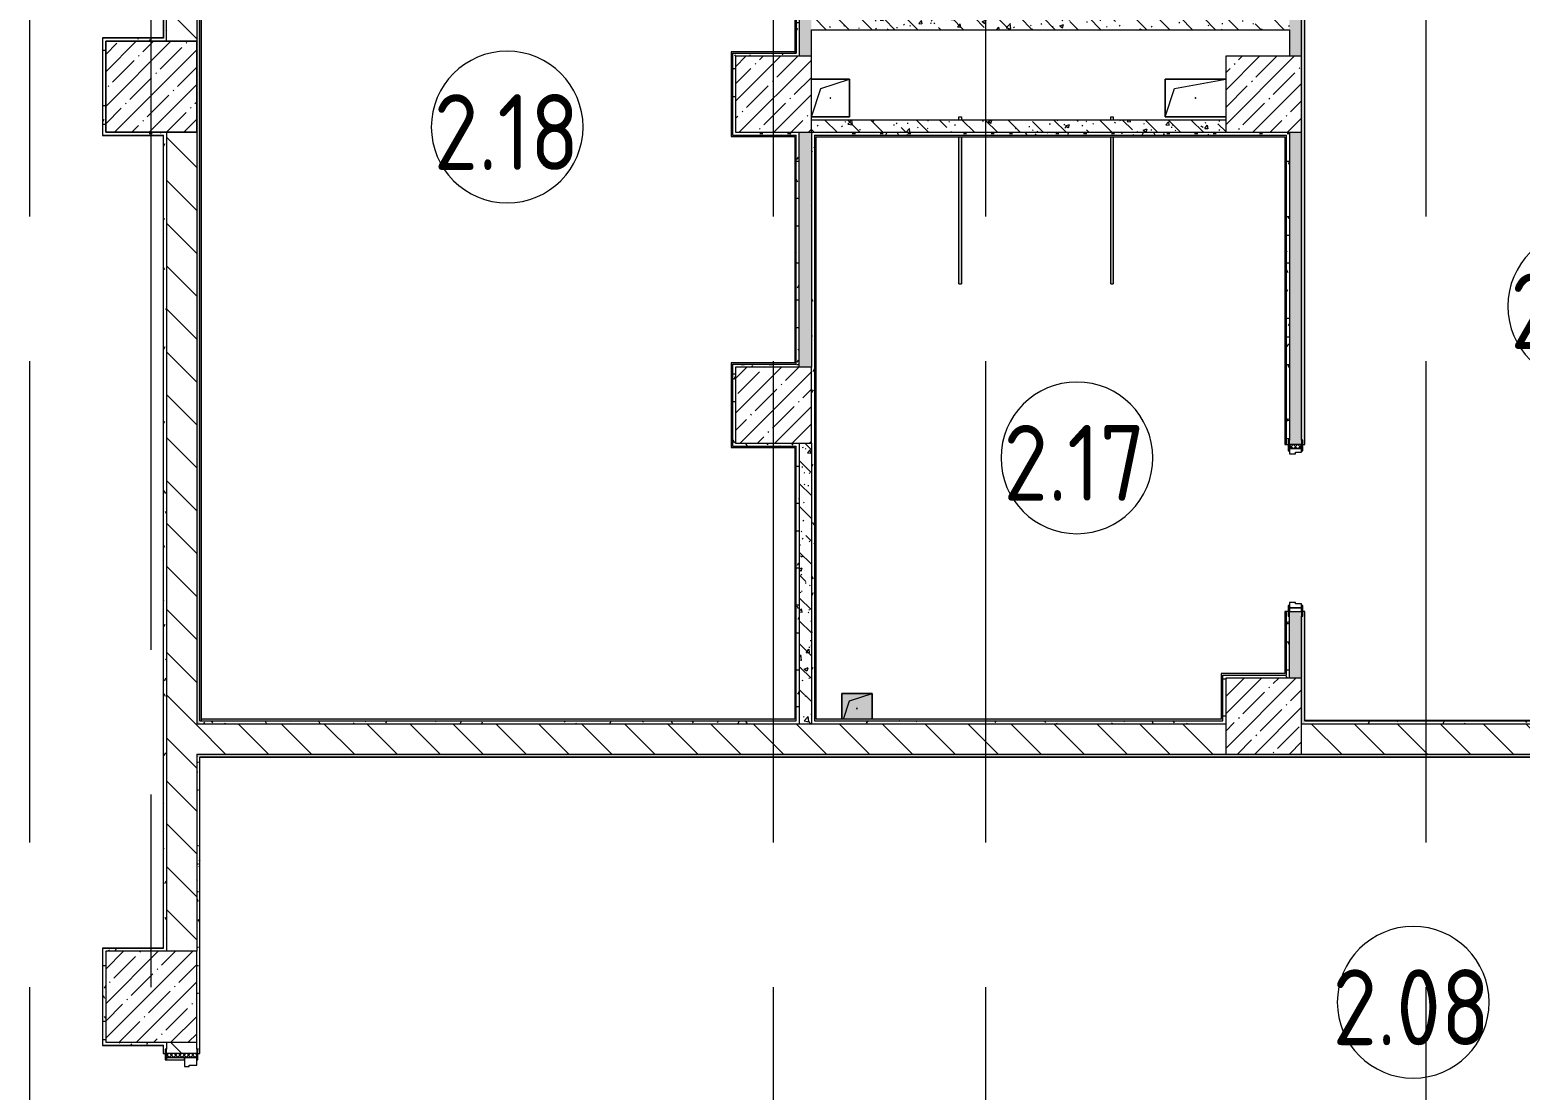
# Model space of a CAD drawing. Header units: millimetres. Extents: x -625 to 415037, y -3642 to 102118.
# Drawn here: x 214432 to 224252, y 90923 to 97914 of the extents above; entities that cross this region are included whole.
import ezdxf

# ---------------------------------------------------------------- set-up
doc = ezdxf.new("R2010")
doc.units = ezdxf.units.MM
doc.linetypes.add('Осевая', pattern=[6350, 1270, -952.5, 3175, -952.5])
for name, color, linetype, lineweight in [('A-AREA-IDEN', 7, 'Continuous', 9), ('A-DOOR-FRAM-2', 7, 'Continuous', 5), ('A-GENM', 7, 'Continuous', 9), ('A-WALL', 7, 'Continuous', 5), ('I-WALL', 7, 'Continuous', 5), ('S-COLS', 7, 'Continuous', 9), ('S-COLS-1', 7, 'Continuous', 5), ('Оси', 7, 'Continuous', 9), ('Оси-2', 7, 'Осевая', 9)]:
    doc.layers.add(name, color=color, linetype=linetype, lineweight=lineweight)
doc.layers.add('A-AREA-PATT-2', color=7, linetype='Continuous', lineweight=5, true_color=0xcde0ef, transparency=1)
for name, color, linetype, lineweight, true_color in [('A-DOOR-1', 7, 'Continuous', 5, 0xc0c0c0), ('A-DOOR-FRAM-1', 7, 'Continuous', 5, 0xc0c0c0), ('A-WALL-1', 9, 'Continuous', 5, 0x808080), ('A-WALL-FNSH-1', 9, 'Continuous', 5, 0x808080)]:
    doc.layers.add(name, color=color, linetype=linetype, lineweight=lineweight, true_color=true_color)
doc.layers.get('A-DOOR-1').off()
doc.styles.add('GOST Common', font='', dxfattribs={"width": 0.9, "height": 500})
doc.styles.get('GOST Common').set_extended_font_data('GOST Common')
pattern_1 = [(135, (148772.12, 0), (-141.42136, -141.42136), [])]
pattern_2 = [(135, (148772.12, 0), (-150.8683, -150.8683), [213.36, -35.56, 7.112, -35.56]), (135, (148772.12, 150.77), (-150.8683, -150.8683), []), (50, (148772.12, 0), (255.05767, -22.3145), [26.67, -293.37]), (355, (148772.12, 0), (-49.3404, 267.4791), [21.336, -234.696]), (100.451, (148793.38, -1.86), (205.7195, 245.16356), [22.666, -249.326]), (46.184, (148772.12, 71.12), (379.511, -58.86), [40.005, -440.055]), (96.636, (148803.75, 66.2), (332.3634, 346.3991), [33.999, -373.989]), (351.184, (148772.12, 71.12), (332.3669, 346.3953), [32.004, -352.044]), (21, (148807.68, 53.34), (212.26017, -143.1711), [26.67, -293.37]), (326, (148807.68, 53.34), (86.5224, 257.8632), [21.336, -234.696]), (71.451, (148825.37, 41.4), (298.78395, 114.6901), [22.666, -249.326]), (37.5, (148772.12, 0), (4.32385, 118.37751), [6.706, -225.146, 6.706, -231.546, -235.585]), (37.5, (148772.12, 0), (4.32385, 118.37751), [-470.103, 6.706, -228.879]), (7.5, (148772.12, 0), (93.54758, 140.2533), [6.706, -129.134, 6.706, -219.812, -89.789]), (7.5, (148772.12, 0), (93.54758, 140.2533), [-362.356, 6.706, -83.083]), (327.5, (148692.82, 0), (189.82734, -8.02019), [6.706, -82.194, 6.706, -270.662, -368.046]), (327.5, (148692.82, 0), (189.82734, -8.02019), [-366.268, 6.706, -361.34]), (317.5, (148657.26, 0), (207.38114, 35.59764), [6.706, -108.864, 6.706, -177.495, -261.366]), (317.5, (148657.26, 0), (207.38114, 35.59764), [-299.771, 6.706, -254.66])]
pattern_3 = [(0, (148772.123, 0), (243.84, 60.96), [20.117, -162.763, 20.117, -162.763, -975.36]), (0, (148772.123, 0), (243.84, 60.96), [-365.76, 20.117, -345.643, 20.117, -162.763, -426.72]), (0, (148772.123, 0), (243.84, 60.96), [-914.4, 20.117, -101.803, 20.117, -284.683]), (120, (148863.563, 30.48), (-174.71291, 180.691634), [20.117, -162.763, 20.117, -162.763, -975.36]), (120, (148863.563, 30.48), (-174.71291, 180.691634), [-365.76, 20.117, -345.643, 20.117, -162.763, -426.72]), (120, (148863.563, 30.48), (-174.71291, 180.691634), [-914.4, 20.117, -101.803, 20.117, -284.683]), (240, (148894.043, 152.4), (-69.12709, -241.651634), [20.117, -162.763, 20.117, -162.763, -975.36]), (240, (148894.043, 152.4), (-69.12709, -241.651634), [-365.76, 20.117, -345.643, 20.117, -162.763, -426.72]), (240, (148894.043, 152.4), (-69.12709, -241.651634), [-914.4, 20.117, -101.803, 20.117, -284.683])]

# ---------------------------------------------------------------- blocks, each defined once
blk = doc.blocks.new('BSC_Колонна _Прямоугольная - 600х600-V299-Объем проектирования 2 этажа')
at = {"layer": 'S-COLS-1'}
h = blk.add_hatch(dxfattribs=at)
h.set_pattern_fill('FP_31', color=256, style=0, pattern_type=2)
h.set_pattern_definition([(45, (-66460, -17000), (-114.04925, 114.04925), []), (45, (-66345.95, -17000), (-114.04925, 114.04925), [201.613, -40.323, 6.706, -33.617])])
h.paths.add_polyline_path([(100, -300), (300, -300), (300, 300), (-300, 300), (-300, -300)])
for p, q in [((300, 300), (-300, 300)), ((-300, 300), (-300, -300)), ((300, -300), (300, 300)), ((-300, -300), (300, -300))]:
    blk.add_line(p, q, dxfattribs=at)
blk = doc.blocks.new('110_Дверь_СКБ_2Ст - Д-6_л__ ДОО_Дв_1450x2100h_Дверь из раздевальной в коридор-25835678-Объем проектирования 2 этажа')
at = {"layer": 'A-DOOR-FRAM-2'}
h = blk.add_hatch(dxfattribs=at)
h.set_pattern_fill('FP_40', color=256, style=0, pattern_type=2)
h.set_pattern_definition([(45, (-546.384, 164.685), (-14.1421, 14.1421), []), (135, (-546.384, 164.685), (-14.1421, -14.1421), [])])
h.paths.add_polyline_path([(-687.5, 86.4), (-687.5, 100), (-712.5, 100), (-712.5, -100), (-687.5, -100), (-687.5, -47)])
at = {"layer": 'A-DOOR-FRAM-1'}
for p, q in [((-672.5, 108), (-742.5, 108)), ((-742.5, 108), (-742.5, 100)), ((-742.5, 100), (-672.5, 100)), ((-687.5, 100), (-712.5, 100)), ((-712.5, 100), (-712.5, -100)), ((-637.5, 100), (-687.5, 100)), ((-687.5, 100), (-687.5, 20)), ((-687.5, -100), (-687.5, 100)), ((-672.5, 100), (-672.5, 108)), ((-637.5, 50), (-637.5, 100)), ((662.5, 100), (662.5, 50)), ((712.5, 100), (662.5, 100)), ((767.5, 108), (697.5, 108)), ((697.5, 108), (697.5, 100)), ((697.5, 100), (767.5, 100)), ((712.5, 20), (712.5, 100)), ((737.5, 100), (712.5, 100)), ((712.5, 100), (712.5, -100)), ((737.5, -100), (737.5, 100)), ((767.5, 100), (767.5, 108)), ((-687.5, 20), (-627.5, 20)), ((-672.5, 20), (-687.5, 20)), ((-687.5, 20), (-687.5, -100)), ((-672.5, -100), (-672.5, 20)), ((-627.5, 50), (-637.5, 50)), ((-627.5, 20), (-627.5, 50)), ((662.5, 50), (652.5, 50)), ((652.5, 50), (652.5, 20)), ((652.5, 20), (712.5, 20)), ((712.5, 20), (697.5, 20)), ((697.5, 20), (697.5, -100)), ((712.5, -100), (712.5, 20)), ((-672.5, -100), (-742.5, -100)), ((-742.5, -100), (-742.5, -108)), ((-742.5, -108), (-672.5, -108)), ((-712.5, -100), (-687.5, -100)), ((-687.5, -100), (-672.5, -100)), ((-672.5, -108), (-672.5, -100)), ((697.5, -100), (712.5, -100)), ((767.5, -100), (697.5, -100)), ((697.5, -100), (697.5, -108)), ((697.5, -108), (767.5, -108)), ((712.5, -100), (737.5, -100)), ((767.5, -108), (767.5, -100))]:
    blk.add_line(p, q, dxfattribs=at)
blk = doc.blocks.new('BSC_Колонна _Прямоугольная - 500х500-V324-Объем проектирования 2 этажа')
at = {"layer": 'S-COLS-1'}
h = blk.add_hatch(dxfattribs=at)
h.set_pattern_fill('FP_73', color=256, style=0, pattern_type=2)
h.set_pattern_definition([(45, (-73790, -22950), (-114.04925, 114.04925), []), (45, (-73675.95, -22950), (-114.04925, 114.04925), [201.613, -40.323, 6.706, -33.617])])
h.paths.add_polyline_path([(167.4, -250), (250, -250), (250, 250), (-250, 250), (-250, -250)])
for p, q in [((250, 250), (-250, 250)), ((-250, 250), (-250, -250)), ((250, -250), (250, 250)), ((-250, -250), (250, -250))]:
    blk.add_line(p, q, dxfattribs=at)
blk = doc.blocks.new('BSC_Колонна _Прямоугольная - 500х500-V325-Объем проектирования 2 этажа')
at = {"layer": 'S-COLS-1'}
h = blk.add_hatch(dxfattribs=at)
h.set_pattern_fill('FP_74', color=256, style=0, pattern_type=2)
h.set_pattern_definition([(45, (-70560, -22950), (-114.04925, 114.04925), []), (45, (-70445.95, -22950), (-114.04925, 114.04925), [201.613, -40.323, 6.706, -33.617])])
h.paths.add_polyline_path([(-250, -250), (250, -250), (250, 250), (-250, 250), (-250, 206.7)])
for p, q in [((250, 250), (-250, 250)), ((-250, 250), (-250, -250)), ((250, -250), (250, 250)), ((-250, -250), (250, -250))]:
    blk.add_line(p, q, dxfattribs=at)
blk = doc.blocks.new('110_Дверь_СКБ_1Ст_Внутренняя1 - Д-4 1100x2100h_су мгн-32391219-Объем проектирования 2 этажа')
at = {"layer": 'A-DOOR-FRAM-2'}
h = blk.add_hatch(dxfattribs=at)
h.set_pattern_fill('FP_200', color=256, style=0, pattern_type=2)
h.set_pattern_definition([(45, (-371.384, 104.685), (-14.1421, 14.1421), []), (135, (-371.384, 104.685), (-14.1421, -14.1421), [])])
h.paths.add_polyline_path([(-512.5, -39.7), (-512.5, 40), (-537.5, 40), (-537.5, -40), (-512.5, -40)])
at = {"layer": 'A-DOOR-FRAM-1'}
for p, q in [((-497.5, 48), (-567.5, 48)), ((-567.5, 48), (-567.5, 40)), ((-567.5, 40), (-497.5, 40)), ((-512.5, 40), (-537.5, 40)), ((-537.5, 40), (-537.5, -40)), ((-487.5, 40), (-512.5, 40)), ((-512.5, 40), (-512.5, -40)), ((-512.5, -40), (-512.5, 40)), ((-497.5, 40), (-512.5, 40)), ((-512.5, 40), (-512.5, 39)), ((-512.5, 39), (-497.5, 39)), ((-497.5, 40), (-497.5, 48)), ((-497.5, 39), (-497.5, 40)), ((-487.5, 0), (-487.5, 40)), ((-477.5, 0), (-487.5, 0)), ((-477.5, -40), (-477.5, 0)), ((512.5, 0), (502.5, 0)), ((502.5, 0), (502.5, -40)), ((512.5, 40), (512.5, 0)), ((537.5, 40), (512.5, 40)), ((592.5, 48), (522.5, 48)), ((522.5, 48), (522.5, 40)), ((537.5, 40), (522.5, 40)), ((522.5, 40), (522.5, 39)), ((522.5, 40), (592.5, 40)), ((522.5, 39), (537.5, 39)), ((537.5, -40), (537.5, 40)), ((562.5, 40), (537.5, 40)), ((537.5, 40), (537.5, -40)), ((537.5, 39), (537.5, 40)), ((562.5, -40), (562.5, 40)), ((592.5, 40), (592.5, 48)), ((-497.5, -40), (-567.5, -40)), ((-567.5, -40), (-567.5, -48)), ((-567.5, -48), (-497.5, -48)), ((-537.5, -40), (-512.5, -40)), ((-497.5, -39), (-512.5, -39)), ((-512.5, -39), (-512.5, -40)), ((-512.5, -40), (-477.5, -40)), ((-512.5, -40), (-497.5, -40)), ((-497.5, -40), (-497.5, -39)), ((-497.5, -48), (-497.5, -40)), ((502.5, -40), (537.5, -40)), ((537.5, -39), (522.5, -39)), ((522.5, -39), (522.5, -40)), ((522.5, -40), (537.5, -40)), ((592.5, -40), (522.5, -40)), ((522.5, -40), (522.5, -48)), ((522.5, -48), (592.5, -48)), ((537.5, -40), (537.5, -39)), ((537.5, -40), (562.5, -40)), ((592.5, -48), (592.5, -40))]:
    blk.add_line(p, q, dxfattribs=at)
blk = doc.blocks.new('131_Сантехническая перегородка - СП-2-V334-Объем проектирования 2 этажа')
at = {"layer": 'A-GENM'}
for p, q in [((0, 8), (969, 8)), ((0, 8), (0, -8)), ((1080, 8), (1100, 8)), ((1100, 8), (1100, -8)), ((969, -8), (0, -8)), ((1100, -8), (1080, -8))]:
    blk.add_line(p, q, dxfattribs=at)
blk = doc.blocks.new('GM_Отверстие прямоугольное _в плите_ - Отверстие-V382-Объем проектирования 2 этажа')
at = {"layer": 'A-GENM'}
for p, q in [((-100, -69), (-100, 100)), ((-100, 100), (100, 100)), ((100, 100), (-100, 100)), ((-100, 100), (-100, -69)), ((-50, 50), (100, 100)), ((100, 100), (100, -69)), ((100, -69), (100, 100)), ((-89.7, -69), (-50, 50))]:
    blk.add_line(p, q, dxfattribs=at)
for start, end in [(360, 180), (180, 360)]:
    blk.add_arc((0, 0), 2.5, start, end, dxfattribs=at)
blk = doc.blocks.new('GM_Отверстие прямоугольное _в плите_ - Отверстие-21612502-Объем проектирования 2 этажа')
at = {"layer": 'A-GENM'}
for p, q in [((-200, -125), (-200, 125)), ((-200, 125), (200, 125)), ((200, 125), (-200, 125)), ((-200, 125), (-200, -125)), ((-137.5, 62.5), (200, 125)), ((-200, -125), (-137.5, 62.5)), ((200, -125), (-200, -125)), ((-200, -125), (200, -125))]:
    blk.add_line(p, q, dxfattribs=at)
for start, end in [(360, 180), (180, 360)]:
    blk.add_arc((0, 0), 2.5, start, end, dxfattribs=at)
blk = doc.blocks.new('GM_Отверстие прямоугольное _в плите_ - Отверстие-V387-Объем проектирования 2 этажа')
at = {"layer": 'A-GENM'}
for p, q in [((-125, 125), (125, 125)), ((125, 125), (-125, 125)), ((-62.5, 62.5), (125, 125)), ((125, 125), (125, -125)), ((125, -125), (125, 125)), ((-125, -125), (-62.5, 62.5)), ((125, -125), (-125, -125)), ((-125, -125), (125, -125))]:
    blk.add_line(p, q, dxfattribs=at)
for start, end in [(360, 180), (180, 360)]:
    blk.add_arc((0, 0), 2.5, start, end, dxfattribs=at)
blk = doc.blocks.new('BSC_Колонна _Прямоугольная - 500х500-V388-Объем проектирования 2 этажа')
at = {"layer": 'S-COLS-1'}
h = blk.add_hatch(dxfattribs=at)
h.set_pattern_fill('FP_132', color=256, style=0, pattern_type=2)
h.set_pattern_definition([(45, (-70560, -20900), (-114.04925, 114.04925), []), (45, (-70445.95, -20900), (-114.04925, 114.04925), [201.613, -40.323, 6.706, -33.617])])
h.paths.add_polyline_path([(170, -250), (250, -250), (250, 250), (-250, 250), (-250, -250)])
for p, q in [((250, 250), (-250, 250)), ((-250, 250), (-250, -250)), ((250, -250), (250, 250)), ((-250, -250), (250, -250))]:
    blk.add_line(p, q, dxfattribs=at)
blk = doc.blocks.new('BSC_Колонна _Прямоугольная - 500х500-V393-Объем проектирования 2 этажа')
at = {"layer": 'S-COLS-1'}
h = blk.add_hatch(dxfattribs=at)
h.set_pattern_fill('FP_135', color=256, style=0, pattern_type=2)
h.set_pattern_definition([(45, (-73790, -18850), (-114.04925, 114.04925), []), (45, (-73675.95, -18850), (-114.04925, 114.04925), [201.613, -40.323, 6.706, -33.617])])
h.paths.add_polyline_path([(-250, -250), (250, -250), (250, 250), (-250, 250), (-250, -150.6)])
for p, q in [((250, 250), (-250, 250)), ((-250, 250), (-250, -250)), ((250, -250), (250, 250)), ((-250, -250), (250, -250))]:
    blk.add_line(p, q, dxfattribs=at)
blk = doc.blocks.new('Марка_Помещения - Номер-25198446-Объем проектирования 2 этажа')
at = {"layer": 'A-AREA-IDEN'}
for start, end in [(360, 180), (180, 360)]:
    blk.add_arc((0, 0), 2.5, start, end, dxfattribs=at)
blk = doc.blocks.new('2floor')
at = {"layer": 'A-AREA-PATT-2'}
h = blk.add_hatch(color=256, dxfattribs=at)
h.paths.add_polyline_path([(217544, 18824.5), (219477.6, 18824.5), (219477.6, 20625.5), (219057.6, 20625.5), (219057.6, 21174.5), (219477.6, 21174.5), (219477.6, 22675.5), (219057.6, 22675.5), (219057.6, 23224.5), (219477.6, 23224.5), (219477.6, 26325.5), (218783.2, 26325.5), (218783.2, 26350), (218778.7, 26347.8), (218778.7, 26321), (219473.1, 26321), (219473.1, 23229), (219053.1, 23228.5), (219053.5, 22671), (219473.1, 22671), (219473.1, 21179), (219053.1, 21179), (219053.1, 20621), (219473.1, 20621), (219473.1, 18829), (215561.1, 18829.4), (215561.1, 24050), (215556.6, 24050), (215556.6, 18824.5), (217417.1, 18824.5)])
h.paths.add_polyline_path([(215561.1, 25950), (215561.1, 26350), (215556.6, 26350), (215556.6, 25950)])
blk.add_hatch(color=256, dxfattribs=at).paths.add_polyline_path([(219782.1, 18825.5), (222286.6, 18825.5), (222286.6, 19125.5), (222706.6, 19125.5), (222706.6, 19540), (222701.1, 19540), (222701.1, 19131), (222281.1, 19131), (222281.1, 18831), (219982.1, 18831), (219982.1, 19000), (219782.1, 19000), (219782.1, 18831), (219613.1, 18831), (219613.1, 22669), (220554.1, 22669), (220554.1, 21700), (220570.1, 21700), (220570.1, 22669), (221554.1, 22669), (221554.1, 21700), (221570.1, 21700), (221570.1, 22669), (222701.1, 22669), (222701.1, 20640), (222706.6, 20640), (222705.7, 22674.5), (219607.6, 22674.5), (219607.6, 18825.5), (219625.8, 18825.5)])
at = {"layer": 'I-WALL'}
h = blk.add_hatch(dxfattribs=at)
h.set_pattern_fill('FP_191', color=256, style=0, pattern_type=2)
h.set_pattern_definition(pattern_3)
h.paths.add_polyline_path([(215532.1, 18800), (215552.1, 18800), (215552.1, 24050), (215540.1, 24050), (215540.1, 24020), (215532.1, 24020), (215532.1, 18820)])
h.paths.add_polyline_path([(215540.1, 25950), (215552.1, 25950), (215552.1, 26880), (215532.1, 26880), (215532.1, 25980), (215540.1, 25980)])
h = blk.add_hatch(dxfattribs=at)
h.set_pattern_fill('FP_191', color=256, style=0, pattern_type=2)
h.set_pattern_definition(pattern_3)
h.paths.add_polyline_path([(222832.1, 18800), (222832.1, 19540), (222820.1, 19540), (222820.1, 19510), (222812.1, 19510), (222812.1, 18800)])
h.paths.add_polyline_path([(222820.1, 20640), (222832.1, 20640), (222832.1, 25200), (222820.1, 25200), (222820.1, 25170), (222812.1, 25170), (222812.3, 20670), (222820.1, 20670)])
h.paths.add_polyline_path([(222832.1, 26300), (222832.1, 26880), (222812.1, 26879), (222812.1, 26330), (222820.1, 26330), (222820.1, 26300)])
h = blk.add_hatch(dxfattribs=at)
h.set_pattern_fill('FP_41', color=256, style=0, pattern_type=2)
h.set_pattern_definition(pattern_2)
h.paths.add_polyline_path([(219502.4, 21150), (219582.1, 21150), (219582.1, 22700), (219502.1, 22700), (219502.1, 21150)])
h.paths.add_polyline_path([(219546.6, 23200), (219582.1, 23200), (219582.1, 26617.5), (219576.9, 26600), (219502.1, 26600), (219502.1, 23200)])
h = blk.add_hatch(dxfattribs=at)
h.set_pattern_fill('FP_41', color=256, style=0, pattern_type=2)
h.set_pattern_definition(pattern_2)
h.paths.add_polyline_path([(222812.1, 19100), (222812.1, 19540), (222732.1, 19540), (222732.1, 19100), (222737.1, 19100)])
h.paths.add_polyline_path([(222812.1, 20640), (222812.1, 22700), (222732.1, 22700), (222732.1, 20640)])
h.paths.add_polyline_path([(222812.1, 23200), (222812.1, 25200), (222732.1, 25200), (222732.1, 23200), (222746, 23200)])
h.paths.add_polyline_path([(222732.1, 26300), (222812.1, 26300), (222812.1, 26587.5), (222732.1, 26587.5), (222732.1, 26330)])
h = blk.add_hatch(dxfattribs=at)
h.set_pattern_fill('FP_191', color=256, style=0, pattern_type=2)
h.set_pattern_definition(pattern_3)
h.paths.add_polyline_path([(215332.1, 23320), (215331.3, 24020), (215324.1, 24020), (215324.1, 24050), (215312.1, 24050), (215312.1, 23321)])
h.paths.add_polyline_path([(215312.1, 25950), (215324.1, 25950), (215324.1, 25980), (215332.1, 25980), (215332.1, 26500), (215312.1, 26479), (215312.1, 26085.7)])
h.paths.add_polyline_path([(215312.1, 26480), (215332.1, 26500), (215312.1, 26500)])
h = blk.add_hatch(dxfattribs=at)
h.set_pattern_fill('FP_23', color=256, style=0, pattern_type=2)
h.set_pattern_definition(pattern_1)
h.paths.add_polyline_path([(215532.1, 12300), (215532.1, 15175), (215332.1, 15175), (215332.1, 12300)])
h.paths.add_polyline_path([(215375.8, 16625), (215532.1, 16625), (215532.1, 16700), (215332.1, 16700), (215332.1, 16625)])
h.paths.add_polyline_path([(215395.3, 17300), (215532.1, 17300), (215532.1, 22700), (215332.1, 22700), (215332.1, 17300), (215389.3, 17300)])
h.paths.add_polyline_path([(215332.1, 23300), (215532.1, 23300), (215532.1, 24050), (215332.1, 24050), (215332.1, 23320)])
h.paths.add_polyline_path([(215429, 25950), (215532.1, 25950), (215532.1, 26500), (215332.1, 26500), (215332.1, 25950)])
h = blk.add_hatch(dxfattribs=at)
h.set_pattern_fill('FP_191', color=256, style=0, pattern_type=2)
h.set_pattern_definition(pattern_3)
h.paths.add_polyline_path([(219482.1, 23220), (219502.1, 23220), (219502.1, 26330), (219482.1, 26330), (219482.1, 23220.5)])
h = blk.add_hatch(dxfattribs=at)
h.set_pattern_fill('FP_41', color=256, style=0, pattern_type=2)
h.set_pattern_definition(pattern_2)
h.paths.add_polyline_path([(222732.1, 23375), (222732.1, 23455), (219582.1, 23455), (219582.1, 23375), (222312.1, 23375)])
h = blk.add_hatch(dxfattribs=at)
h.set_pattern_fill('FP_191', color=256, style=0, pattern_type=2)
h.set_pattern_definition(pattern_3)
h.paths.add_polyline_path([(214912.1, 22700), (214932.1, 22700), (214932.1, 23320), (214912.1, 23320), (214912.1, 22712.7)])
h = blk.add_hatch(dxfattribs=at)
h.set_pattern_fill('FP_191', color=256, style=0, pattern_type=2)
h.set_pattern_definition(pattern_3)
h.paths.add_polyline_path([(215326.6, 23300), (215332.1, 23300), (215311.1, 23320), (214932.1, 23320), (214932.1, 23300), (215312.1, 23300)])
h.paths.add_polyline_path([(215332.1, 23300), (215332.1, 23320), (215312.1, 23320), (215327.8, 23304.3)])
h = blk.add_hatch(dxfattribs=at)
h.set_pattern_fill('FP_191', color=256, style=0, pattern_type=2)
h.set_pattern_definition(pattern_3)
h.paths.add_polyline_path([(219062.1, 22700), (219082.1, 22700), (219082.1, 23220), (219062.1, 23220), (219062.1, 22706.8)])
h = blk.add_hatch(dxfattribs=at)
h.set_pattern_fill('FP_191', color=256, style=0, pattern_type=2)
h.set_pattern_definition(pattern_3)
h.paths.add_polyline_path([(219502.1, 23200), (219502.1, 23220), (219082.1, 23220), (219082.1, 23200), (219495.3, 23200)])
h = blk.add_hatch(dxfattribs=at)
h.set_pattern_fill('FP_191', color=256, style=0, pattern_type=2)
h.set_pattern_definition(pattern_3)
h.paths.add_polyline_path([(214912.1, 22680), (215312.1, 22680), (215312.1, 22700), (214912.1, 22700)])
h = blk.add_hatch(dxfattribs=at)
h.set_pattern_fill('FP_191', color=256, style=0, pattern_type=2)
h.set_pattern_definition(pattern_3)
h.paths.add_polyline_path([(215332.1, 17300), (215332.1, 22700), (215312.1, 22679), (215312.1, 17300)])
h.paths.add_polyline_path([(215312.1, 22680), (215332.1, 22700), (215312.1, 22700)])
h = blk.add_hatch(dxfattribs=at)
h.set_pattern_fill('FP_191', color=256, style=0, pattern_type=2)
h.set_pattern_definition(pattern_3)
h.paths.add_polyline_path([(219460, 22680), (219482.1, 22680.5), (219482.1, 22700), (219062.1, 22700), (219062.1, 22680), (219350.8, 22680)])
h = blk.add_hatch(dxfattribs=at)
h.set_pattern_fill('FP_191', color=256, style=0, pattern_type=2)
h.set_pattern_definition(pattern_3)
h.paths.add_polyline_path([(219502.1, 21170), (219502.1, 22700), (219482.1, 22700), (219482.1, 21170)])
h = blk.add_hatch(dxfattribs=at)
h.set_pattern_fill('FP_41', color=256, style=0, pattern_type=2)
h.set_pattern_definition(pattern_2)
h.paths.add_polyline_path([(222312.1, 22700), (222312.1, 22780), (219582.1, 22780), (219582.1, 22700), (220434.9, 22700)])
h = blk.add_hatch(dxfattribs=at)
h.set_pattern_fill('FP_191', color=256, style=0, pattern_type=2)
h.set_pattern_definition(pattern_3)
h.paths.add_polyline_path([(220434.9, 22680), (222712.1, 22680), (222712.1, 22700), (219582.1, 22700), (219582.1, 22680), (219712.2, 22680)])
h = blk.add_hatch(dxfattribs=at)
h.set_pattern_fill('FP_191', color=256, style=0, pattern_type=2)
h.set_pattern_definition(pattern_3)
h.paths.add_polyline_path([(222712.1, 19120), (222732.1, 19120), (222729.9, 19510), (222724.1, 19510), (222724.1, 19540), (222712.1, 19540), (222712.1, 19131)])
h.paths.add_polyline_path([(222724.1, 20640), (222724.1, 20670), (222732.1, 20670), (222732.1, 22700), (222712.1, 22700), (222712.1, 20640)])
h = blk.add_hatch(dxfattribs=at)
h.set_pattern_fill('FP_191', color=256, style=0, pattern_type=2)
h.set_pattern_definition(pattern_3)
h.paths.add_polyline_path([(219582.1, 18820), (219602.1, 18820), (219602.1, 22680), (219582.1, 22679.9), (219582.1, 18820.2)])
h = blk.add_hatch(dxfattribs=at)
h.set_pattern_fill('FP_191', color=256, style=0, pattern_type=2)
h.set_pattern_definition(pattern_3)
h.paths.add_polyline_path([(219062.1, 20650), (219082.1, 20650), (219082.1, 21170), (219062.1, 21170), (219062.1, 21105.5)])
h = blk.add_hatch(dxfattribs=at)
h.set_pattern_fill('FP_191', color=256, style=0, pattern_type=2)
h.set_pattern_definition(pattern_3)
h.paths.add_polyline_path([(219502.1, 21150), (219502.1, 21170), (219082.1, 21170), (219082.1, 21150), (219501.1, 21150)])
h = blk.add_hatch(dxfattribs=at)
h.set_pattern_fill('FP_191', color=256, style=0, pattern_type=2)
h.set_pattern_definition(pattern_3)
h.paths.add_polyline_path([(219473.1, 20630), (219482.1, 20630), (219482.1, 20650), (219062.1, 20650), (219062.1, 20630), (219086.7, 20630)])
h = blk.add_hatch(dxfattribs=at)
h.set_pattern_fill('FP_191', color=256, style=0, pattern_type=2)
h.set_pattern_definition(pattern_3)
h.paths.add_polyline_path([(219502.1, 18800), (219502.1, 20650), (219482.1, 20650), (219482.1, 18800)])
h = blk.add_hatch(dxfattribs=at)
h.set_pattern_fill('FP_41', color=256, style=0, pattern_type=2)
h.set_pattern_definition(pattern_2)
h.paths.add_polyline_path([(219502.1, 18800), (219582.1, 18800), (219582.1, 20650), (219502.1, 20650), (219502.1, 19008.1)])
h = blk.add_hatch(dxfattribs=at)
h.set_pattern_fill('FP_191', color=256, style=0, pattern_type=2)
h.set_pattern_definition(pattern_3)
h.paths.add_polyline_path([(222292.1, 18820), (222312.1, 18820), (222312.1, 19120), (222292.1, 19120), (222292.1, 18831)])
h = blk.add_hatch(dxfattribs=at)
h.set_pattern_fill('FP_191', color=256, style=0, pattern_type=2)
h.set_pattern_definition(pattern_3)
h.paths.add_polyline_path([(222312.1, 19100), (222732.1, 19100), (222732.1, 19120), (222312.1, 19120)])
h = blk.add_hatch(dxfattribs=at)
h.set_pattern_fill('FP_23', color=256, style=0, pattern_type=2)
h.set_pattern_definition(pattern_1)
h.paths.add_polyline_path([(232872.8, 18600), (232972.1, 18600), (232972.1, 18800), (228952.1, 18800), (228952.1, 18600), (232721.4, 18600)])
h.paths.add_polyline_path([(222312.1, 18600), (222312.1, 18800), (215532.1, 18800), (215532.1, 18600), (220434.9, 18600)])
h.paths.add_polyline_path([(223273.4, 18600), (225012.1, 18600), (225012.1, 18800), (222812.1, 18800), (222812.1, 18600)])
h.paths.add_polyline_path([(226112.1, 18600), (227352.1, 18600), (227352.1, 18800), (226112.1, 18800)])
h = blk.add_hatch(dxfattribs=at)
h.set_pattern_fill('FP_191', color=256, style=0, pattern_type=2)
h.set_pattern_definition(pattern_3)
h.paths.add_polyline_path([(219482.1, 18800), (219482.1, 18820), (215552.1, 18820), (215552.1, 18800), (219397.1, 18800)])
h = blk.add_hatch(dxfattribs=at)
h.set_pattern_fill('FP_191', color=256, style=0, pattern_type=2)
h.set_pattern_definition(pattern_3)
h.paths.add_polyline_path([(220434.9, 18800), (222312.1, 18800), (222312.1, 18820), (219582.1, 18820), (219582.1, 18800), (219602.1, 18800)])
h = blk.add_hatch(dxfattribs=at)
h.set_pattern_fill('FP_191', color=256, style=0, pattern_type=2)
h.set_pattern_definition(pattern_3)
h.paths.add_polyline_path([(226362.1, 18800), (226362.1, 18820), (226112.1, 18820), (226112.6, 18808), (226142.1, 18808), (226142.1, 18800), (226342.1, 18800)])
h.paths.add_polyline_path([(224568.9, 18800), (224982.1, 18800.3), (224982.1, 18808), (225012.1, 18808), (225012.1, 18820), (222833.1, 18820), (222832.1, 18800), (224436, 18800)])
h = blk.add_hatch(dxfattribs=at)
h.set_pattern_fill('FP_191', color=256, style=0, pattern_type=2)
h.set_pattern_definition(pattern_3)
h.paths.add_polyline_path([(228952.1, 18580), (233231.1, 18580), (233232.1, 18600), (228982.1, 18599.9), (228982.1, 18592), (228952.1, 18592)])
h.paths.add_polyline_path([(226216.8, 18580), (227852.1, 18580), (227852.1, 18592), (227822.1, 18592.9), (227822.1, 18600), (226142.1, 18599.7), (226142.1, 18592), (226112.1, 18592), (226112.1, 18580), (226142.1, 18580)])
h.paths.add_polyline_path([(219082.1, 18580), (225012.1, 18580), (225012.1, 18592), (224982.1, 18592.9), (224982.1, 18600), (215532.1, 18600), (215553.1, 18580), (218989.4, 18580)])
h.paths.add_polyline_path([(215537, 18580), (215552.1, 18580), (215532.1, 18600), (215532.1, 18580)])
h = blk.add_hatch(dxfattribs=at)
h.set_pattern_fill('FP_191', color=256, style=0, pattern_type=2)
h.set_pattern_definition(pattern_3)
h.paths.add_polyline_path([(215532.1, 13600), (215552.1, 13600), (215552.1, 15175), (215540.1, 15175), (215540.1, 15145), (215532.1, 15145), (215532.1, 14952.1)])
h.paths.add_polyline_path([(215552.1, 16625), (215552.1, 18580), (215532.1, 18580), (215532.1, 16655), (215540.1, 16655), (215540.1, 16625)])
h = blk.add_hatch(dxfattribs=at)
h.set_pattern_fill('FP_191', color=256, style=0, pattern_type=2)
h.set_pattern_definition(pattern_3)
h.paths.add_polyline_path([(214932.1, 16700), (214932.1, 17320), (214912.1, 17320), (214912.1, 16700)])
h = blk.add_hatch(dxfattribs=at)
h.set_pattern_fill('FP_191', color=256, style=0, pattern_type=2)
h.set_pattern_definition(pattern_3)
h.paths.add_polyline_path([(214932.1, 17300), (215312.1, 17300), (215311.1, 17320), (214932.1, 17320)])
h = blk.add_hatch(dxfattribs=at)
h.set_pattern_fill('FP_191', color=256, style=0, pattern_type=2)
h.set_pattern_definition(pattern_3)
h.paths.add_polyline_path([(214937.5, 16680), (215312.1, 16680), (215312.1, 16700), (214912.1, 16700), (214912.1, 16680), (214932.1, 16680)])
h = blk.add_hatch(dxfattribs=at)
h.set_pattern_fill('FP_191', color=256, style=0, pattern_type=2)
h.set_pattern_definition(pattern_3)
h.paths.add_polyline_path([(215332.1, 12320), (215331.9, 15145), (215324.1, 15145), (215324.1, 15175), (215312.1, 15175), (215312.1, 12321)])
h.paths.add_polyline_path([(215324.1, 16625), (215324.1, 16655), (215332.1, 16655), (215332.1, 16700), (215312.1, 16679), (215312.1, 16625)])
h.paths.add_polyline_path([(215312.1, 16680), (215332.1, 16700), (215312.1, 16700)])
at = {"layer": 'S-COLS-1'}
h = blk.add_hatch(dxfattribs=at)
h.set_pattern_fill('FP_1', color=256, style=0, pattern_type=2)
h.set_pattern_definition([(45, (148772.12, 0), (-114.04925, 114.04925), []), (45, (148886.17, 0), (-114.04925, 114.04925), [201.612, -40.322, 6.706, -33.617])])
h.paths.add_polyline_path([(215532.1, 22700), (215532.1, 23300), (214932.1, 23300), (214932.1, 22700), (215332.1, 22700)])
at = {"layer": 'A-WALL'}
for p, q in [((219502.1, 26617.5), (219502.1, 23200)), ((222812.1, 23200), (222812.1, 25170)), ((215332.1, 23300), (215332.1, 24020)), ((215532.1, 24020), (215532.1, 22700)), ((215552.1, 18820), (215552.1, 24050)), ((219082.1, 23220), (219482.1, 23220)), ((215532.1, 22700), (215532.1, 18800)), ((219502.1, 21150), (219502.1, 22700)), ((219582.1, 22700), (219582.1, 21150)), ((222732.1, 22700), (222732.1, 20670)), ((222812.1, 20670), (222812.1, 22700)), ((214912.1, 22680), (215312.1, 22680)), ((215312.1, 17320), (215312.1, 22680)), ((219062.1, 22680), (219482.1, 22680)), ((219482.1, 21170), (219482.1, 22680)), ((219602.1, 22680), (222712.1, 22680)), ((219602.1, 22680), (219602.1, 18820)), ((222712.1, 20640), (222712.1, 22680)), ((219062.1, 21170), (219482.1, 21170)), ((219062.1, 20630), (219482.1, 20630)), ((219482.1, 18820), (219482.1, 20630)), ((219582.1, 20650), (219582.1, 18800)), ((222712.1, 19120), (222712.1, 19540)), ((222732.1, 19100), (222732.1, 19510)), ((222812.1, 19100), (222812.1, 19510)), ((222832.1, 18820), (222832.1, 19540)), ((222292.1, 18820), (222292.1, 19120)), ((222312.1, 19120), (222712.1, 19120)), ((215532.1, 18800), (222312.1, 18800)), ((215552.1, 18820), (219482.1, 18820)), ((219602.1, 18820), (222292.1, 18820)), ((222812.1, 18800), (224982.1, 18800)), ((222832.1, 18820), (225012.1, 18820)), ((215532.1, 18600), (222312.1, 18600)), ((215532.1, 18600), (215532.1, 17300)), ((222812.1, 18600), (224982.1, 18600)), ((214912.1, 17320), (215312.1, 17320)), ((215332.1, 16700), (215332.1, 16655)), ((215532.1, 16655), (215532.1, 16700)), ((215312.1, 16625), (215312.1, 16680))]:
    blk.add_line(p, q, dxfattribs=at)
at = {"layer": 'A-WALL-1'}
for p, q in [((219482.1, 26330), (219482.1, 23220)), ((222832.1, 20640), (222832.1, 25200)), ((215312.1, 24050), (215312.1, 23320)), ((219582.1, 23375), (222732.1, 23375)), ((219582.1, 23200), (219582.1, 23375)), ((222732.1, 23375), (222732.1, 23200)), ((214912.1, 23320), (214912.1, 22680)), ((215312.1, 23320), (214912.1, 23320)), ((214932.1, 22700), (214932.1, 23300)), ((214932.1, 23300), (215532.1, 23300)), ((219062.1, 23220), (219062.1, 22680)), ((215532.1, 22700), (214932.1, 22700)), ((215332.1, 22700), (215332.1, 17300)), ((222312.1, 22780), (219582.1, 22780)), ((219582.1, 22700), (222312.1, 22700)), ((219062.1, 21170), (219062.1, 20630)), ((219502.1, 20650), (219502.1, 18800)), ((222712.1, 20640), (222724.1, 20640)), ((222820.1, 20640), (222832.1, 20640)), ((222724.1, 19540), (222712.1, 19540)), ((222832.1, 19540), (222820.1, 19540)), ((215552.1, 18580), (215553.1, 18580)), ((215552.1, 16625), (215552.1, 18580)), ((214912.1, 17320), (214912.1, 16680)), ((214912.1, 16680), (215312.1, 16680)), ((215312.1, 16625), (215324.1, 16625)), ((215540.1, 16625), (215552.1, 16625))]:
    blk.add_line(p, q, dxfattribs=at)
at = {"layer": 'A-WALL-FNSH-1'}
for p, q in [((219473.1, 26321), (219473.1, 23220)), ((222833.1, 20640), (222833.1, 25200)), ((215311.1, 24050), (215311.1, 23320)), ((215561.1, 24050), (215561.1, 18820)), ((215312.1, 23321), (214911.1, 23321)), ((214911.1, 23321), (214911.1, 22679)), ((219482.1, 23229), (219053.1, 23229)), ((219053.1, 23229), (219053.1, 22671)), ((219062.1, 23220), (219082.1, 23220)), ((214911.1, 22679), (215311.1, 22679)), ((215311.1, 22679), (215311.1, 17321)), ((219053.1, 22671), (219473.1, 22671)), ((219473.1, 22671), (219473.1, 21179)), ((219613.1, 22669), (222701.1, 22669)), ((219613.1, 18831), (219613.1, 22669)), ((222701.1, 22669), (222701.1, 20640)), ((219473.1, 21179), (219053.1, 21179)), ((219053.1, 21179), (219053.1, 20621)), ((222701.1, 20640), (222712.1, 20640)), ((222832.1, 20640), (222833.1, 20640)), ((219053.1, 20621), (219473.1, 20621)), ((219473.1, 20621), (219473.1, 18829)), ((222712.1, 19540), (222701.1, 19540)), ((222701.1, 19540), (222701.1, 19131)), ((222833.1, 19540), (222832.1, 19540)), ((222833.1, 18821), (222833.1, 19540)), ((222281.1, 19131), (222281.1, 18831)), ((222701.1, 19131), (222281.1, 19131)), ((222292.1, 19120), (222312.1, 19120)), ((219473.1, 18829), (215561.1, 18829)), ((222281.1, 18831), (219613.1, 18831)), ((225012.1, 18821), (222833.1, 18821)), ((225012.1, 18580), (215553.1, 18580)), ((215553.1, 16625), (215553.1, 18579)), ((215553.1, 18579), (225012.1, 18579)), ((215311.1, 17321), (214911.1, 17321)), ((214911.1, 17321), (214911.1, 16679)), ((214911.1, 16679), (215311.1, 16679)), ((215311.1, 16679), (215311.1, 16625)), ((215311.1, 16625), (215312.1, 16625)), ((215552.1, 16625), (215553.1, 16625))]:
    blk.add_line(p, q, dxfattribs=at)
at = {"layer": 'S-COLS'}
for p, q in [((215532.1, 23300), (215332.1, 23300)), ((215332.1, 22700), (215532.1, 22700))]:
    blk.add_line(p, q, dxfattribs=at)
at = {"layer": 'S-COLS-1'}
for p, q in [((215332.1, 23300), (214932.1, 23300)), ((214932.1, 23300), (214932.1, 22700)), ((215532.1, 22700), (215532.1, 23300)), ((214932.1, 22700), (215332.1, 22700))]:
    blk.add_line(p, q, dxfattribs=at)
at = {"layer": 'Оси'}
for p, q in [((214432.1, 22398.1), (214432.1, 27398.1)), ((215232.1, 22398.1), (215232.1, 27398.1)), ((219332.1, 22398.1), (219332.1, 27398.1)), ((220732.1, 22398.1), (220732.1, 27398.1)), ((223632.1, 22398.1), (223632.1, 27398.1))]:
    blk.add_line(p, q, dxfattribs=at)
at = {"layer": 'Оси-2'}
for p, q in [((214432.1, 3093.7), (214432.1, 22398.1)), ((215232.1, 4363.7), (215232.1, 22398.1)), ((219332.1, 3093.7), (219332.1, 22398.1)), ((220732.1, 3093.7), (220732.1, 22398.1)), ((223632.1, 3093.7), (223632.1, 22398.1))]:
    blk.add_line(p, q, dxfattribs=at)
at = {"layer": 'A-AREA-IDEN', "xscale": 199.9999999999999, "yscale": 199.9999999999999, "zscale": 199.9999999999999}
for p in [(217577.5, 22733.5), (224670.8, 21552.7), (221331.3, 20552.7), (223547.2, 16963.5)]:
    blk.add_blockref('Марка_Помещения - Номер-25198446-Объем проектирования 2 этажа', p, dxfattribs=at)
at = {"layer": 'A-DOOR-1', "rotation": 269.9999999999999}
for name, p in [('110_Дверь_СКБ_1Ст_Внутренняя1 - Д-4 1100x2100h_су мгн-32391219-Объем проектирования 2 этажа', (222772.1, 20102.5)), ('110_Дверь_СКБ_2Ст - Д-6_л__ ДОО_Дв_1450x2100h_Дверь из раздевальной в коридор-25835678-Объем проектирования 2 этажа', (215432.1, 15912.5))]:
    blk.add_blockref(name, p, dxfattribs=at)
at = {"layer": 'A-GENM'}
for name, p in [('GM_Отверстие прямоугольное _в плите_ - Отверстие-V387-Объем проектирования 2 этажа', (219707.1, 22925)), ('GM_Отверстие прямоугольное _в плите_ - Отверстие-21612502-Объем проектирования 2 этажа', (222112.1, 22925)), ('GM_Отверстие прямоугольное _в плите_ - Отверстие-V382-Объем проектирования 2 этажа', (219882.1, 18900))]:
    blk.add_blockref(name, p, dxfattribs=at)
at = {"layer": 'A-GENM', "rotation": 90.00000000000006}
for p in [(220562.1, 21700), (221562.1, 21700)]:
    blk.add_blockref('131_Сантехническая перегородка - СП-2-V334-Объем проектирования 2 этажа', p, dxfattribs=at)
at = {"layer": 'S-COLS'}
for name, p in [('BSC_Колонна _Прямоугольная - 500х500-V325-Объем проектирования 2 этажа', (219332.1, 22950)), ('BSC_Колонна _Прямоугольная - 500х500-V324-Объем проектирования 2 этажа', (222562.1, 22950)), ('BSC_Колонна _Прямоугольная - 500х500-V388-Объем проектирования 2 этажа', (219332.1, 20900)), ('BSC_Колонна _Прямоугольная - 500х500-V393-Объем проектирования 2 этажа', (222562.1, 18850)), ('BSC_Колонна _Прямоугольная - 600х600-V299-Объем проектирования 2 этажа', (215232.1, 17000))]:
    blk.add_blockref(name, p, dxfattribs=at)
at = {"layer": 'A-AREA-IDEN', "char_height": 500, "attachment_point": 1, "style": 'GOST Common'}
for s, insert, width in [('2.18', (217093.7, 22950.6), 1212.151), ('2.15', (224187.1, 21769.8), 1212.151), ('2.17', (220847.5, 20769.8), 1212.151), ('2.08', (223015.8, 17180.6), 1327.594)]:
    blk.add_mtext(s, dxfattribs=dict(at, insert=insert, width=width))

msp = doc.modelspace()

# ---------------------------------------------------------------- block references
msp.add_blockref('2floor', (0, 74539.4))

doc.saveas('drawing.dxf')
